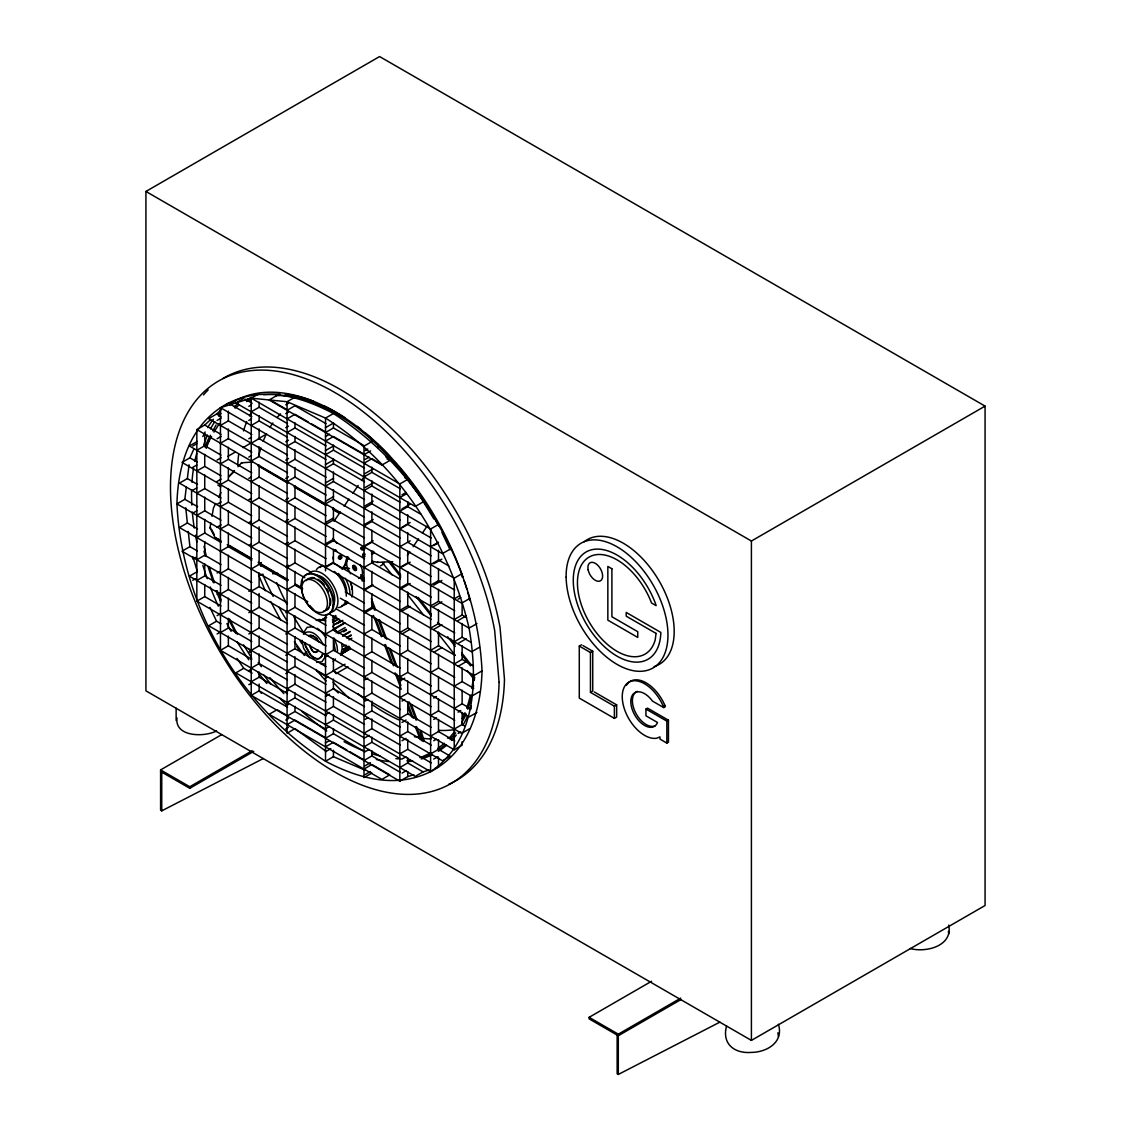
<?xml version="1.0" encoding="UTF-8"?>
<svg xmlns="http://www.w3.org/2000/svg" width="1131" height="1131" viewBox="0 0 1131 1131"><rect width="100%" height="100%" fill="white"/><g stroke="black" fill="none" stroke-linecap="round" stroke-linejoin="round"><path stroke-width="1.5" d="M325.304 653.972L324.908 657.337L321.897 661.805L316.68 662.342M304.819 577.715L176.931 503.889C177.949 463.979 190.687 422.612 228.363 403.117C263.466 385.827 300.606 396.26 333.433 413.522C419.855 469.125 477.098 568.257 482.032 670.909C481.014 710.805 468.276 752.172 430.614 771.667C395.511 788.957 358.357 778.524 325.53 761.262C239.108 705.673 181.865 606.527 176.931 503.889L184.834 499.322L186.304 487.221M479.502 647.243L471.599 651.795L179.461 483.135L187.364 478.583L189.047 464.756M341.166 557.427C341.081 553.822 338.48 559.605 341.11 557.498M221.167 541.141L215.116 537.607L209.998 527.894L210.861 522.946M212.006 516.344L213.42 508.088L215.682 503.422M341.859 568.978L344.828 564.977L347.104 556.749M342.58 568.935L345.549 564.92L347.839 556.692M216.572 730.923C204.358 737.398 174.485 737.03 176.987 717.902M778.439 1024.262C783.981 1042.542 766.549 1052.381 751.041 1052.424C734.387 1053.654 721.663 1043.899 726.569 1025.958M948.739 925.101C953.094 946.138 925.709 952.938 910.087 948.485M333.193 559.152L333.108 556.947M339.088 557.074C340.473 552.395 344.093 558.657 340.007 558.997C335.964 559.435 340.389 552.423 341.223 556.777M341.194 557.258L340.049 558.912L339.06 557.555M363.659 548.691C359.517 547.418 364.281 550.938 362.895 548.478M364.776 554.953L363.546 555.194L364.649 555.957M371.435 553.158L372.65 552.932L371.562 552.154M303.476 632.78L307.137 627.337L313.499 626.687M340.657 655.146L342.184 648.445L341.675 643.454M259.126 393.616L251.238 398.183L220.46 407.683L220.46 650.339L430.614 771.667C477.24 740.183 477.749 678.006 469.068 628.129L181.992 462.395L189.895 457.829L193.952 448.88M218.693 497.202L220.955 492.55M210.451 435.294L208.047 439.719A207.793 119.193 60.3 0 0 205.121 447.24M212.868 430.869L216.092 424.973M209.136 440.906L211.539 436.524M213.929 432.127L219.343 423.616M249.513 415.883L251.902 411.486M462.197 718.538L463.795 715.612A206.012 118.175 60.3 0 0 464.997 712.686M461.674 722.695L464.883 716.8A207.793 119.193 60.3 0 0 466.099 713.845M334.14 630.702L335.893 627.705L344.729 622.672M334.649 630.999L335.893 627.705M372.353 561.202L377.273 562.376L377.726 561.626M333.956 521.306L340.261 512.018M344.135 506.278L348.984 499.11M352.858 493.37L358.159 485.453M361.581 480.463L364.945 475.416M407.358 555.293L409.804 551.744M413.168 546.683L418.512 538.837M422.386 533.097L427.235 525.915M316.779 651.937L317.67 650.989A5.966 3.421 60.3 0 0 317.952 649.972M320.582 657.79L321.769 656.121A13.233 7.592 60.3 0 0 322.42 653.845M449.134 738.246L454.704 731.573M450.11 739.632L455.722 732.888M234.428 470.553L228.49 476.999L233.961 471.797M237.991 466.693L241.539 462.819L252.467 462.014M348.97 557.993L347.712 559.209A11.819 6.772 60.3 0 0 347.712 568.653L350.61 573.799M352.858 565.754L353.579 565.316A2.757 1.583 60.3 0 1 355.558 566.475L356.279 567.762A2.757 1.583 60.3 0 1 356.265 569.925M356.279 570.123L355.558 570.561A2.757 1.583 60.3 0 1 353.579 569.402L352.858 568.115A2.757 1.583 60.3 0 1 352.886 565.967M303.575 634.321L305.427 632.526C313.485 629.515 320.257 638.266 323.127 644.797M333.094 661.296L335.511 658.963M372.495 553.158L373.4 553.002A1.626 0.961 13.1 0 0 374.036 552.395L373.598 551.532A2.064 1.216 13.1 0 0 373.23 551.278M462.127 741.752L462.127 745.202L454.224 749.768L196.836 601.169L196.836 429.582L204.739 425.016L210.649 419.544M450.308 549.03L442.419 553.596L208.655 418.626L216.544 414.073L221.266 409.691M226.002 405.308L228.363 403.117M234.174 406.651L238.174 403.555M235.05 408.121L239.023 405.054M437.881 748.397L444.483 743.279M438.757 749.867L445.416 744.693M336.275 550.217L335.398 550.217M336.586 550.953L335.455 551.334L334.507 550.189M145.927 191.45L379.592 56.55L985.073 406.114L985.073 905.507L751.408 1040.407L145.927 690.843L145.927 191.45L751.408 541.028L985.073 406.114M243.745 398.366L235.842 402.933L415.218 506.49L423.121 501.924M217.081 420.435L221.153 418.088M248.82 406.382L251.534 404.813M220.46 425.454L228.363 420.888L251.803 434.431M197.317 441.429L189.414 445.996L461.646 603.162L469.549 598.596M277.053 395.398L269.15 399.95L381.91 465.053L389.813 460.501L386.83 458.776M251.238 411.811L259.126 407.259L287.5 423.63M192.737 446.038L196.808 443.677M196.836 450.279L204.739 445.713L220.983 455.086M217.081 438.757L221.153 436.41M248.82 420.435L251.534 418.866M294.979 397.165L287.076 401.731L251.238 398.183L251.238 695.381L399.837 781.168L407.726 776.615L413.889 774.707M285.761 404.827L288.476 403.258M220.46 443.211L228.363 438.658L251.803 452.188M251.238 425.454L259.126 420.888L287.5 437.273M287.076 410.299L294.979 405.746L326.039 423.673M192.737 467.372L196.808 465.011M285.761 413.663L288.476 412.094M248.82 438.757L251.534 437.188M196.836 470.963L204.739 466.41L220.983 475.783M287.076 418.866L294.979 414.314L308.282 421.99M217.081 460.091L221.153 457.744M227.727 456.443L235.375 452.032M243.024 447.622L250.672 443.196M258.32 438.786L265.969 434.375M251.238 443.211L259.126 438.658L287.5 455.03M220.46 463.908L228.363 459.342L251.803 472.885M285.761 427.716L288.476 426.147M287.076 432.509L294.979 427.942L326.039 445.883M248.82 457.08L251.534 455.51M192.737 490.26L196.808 487.899M251.238 460.981L259.126 456.429L287.5 472.8M333.433 413.522L325.53 418.088L287.076 401.731L287.076 733.213L294.979 728.647L326.308 751.507M196.836 493.173L204.739 488.606L220.983 497.979M217.081 481.424L221.153 479.063M285.761 441.769L288.476 440.199M220.46 484.605L228.363 480.039L251.803 493.583M287.076 446.137L294.979 441.585L326.039 459.511M325.417 427.716L333.56 423.008L333.433 427.942L364.493 445.883M325.53 432.509L333.433 427.942M248.82 478.413L251.534 476.844M192.737 513.149L196.808 510.802M325.417 436.552L329.489 434.205M285.761 460.091L288.476 458.522M251.238 481.679L259.126 477.112L287.5 493.498M196.836 515.383L204.739 510.816L220.983 520.189M325.53 441.076L333.433 436.509L363.023 453.602M217.081 504.313L221.153 501.966M287.076 463.908L294.979 459.342L326.039 477.282M197.501 528.841L187.364 522.989L179.461 527.555L307.788 601.635M220.46 506.801L228.363 502.249L251.803 515.778M325.417 450.605L333.56 445.911M325.53 454.704L333.433 450.152L364.493 468.078M248.82 499.732L251.534 498.177M285.761 478.413L288.476 476.844M251.238 502.362L259.126 497.81L287.5 514.195M287.076 481.679L294.979 477.112L326.039 495.053M196.836 537.578L204.739 533.026L220.983 542.399M217.081 527.202L221.153 524.855M325.417 464.657L333.56 459.964M197.317 550.938L189.895 546.655L181.992 551.221L469.068 716.955L476.971 712.389M220.46 529.011L228.363 524.445L251.803 537.988M325.53 468.347L333.433 463.781L364.493 481.721M371.887 441.585L363.998 446.137L363.998 777.619L371.887 773.053M365.059 450.605L367.773 449.035M285.761 499.732L288.476 498.177M363.998 454.704L370.572 450.916M248.82 522.635L251.534 521.066M287.076 502.362L294.979 497.81L326.039 515.736M251.238 524.572L259.126 520.02L287.5 536.391M192.737 558.926L195.451 557.371M365.059 459.44L369.13 457.094M325.417 482.979L333.56 478.272M196.836 559.788L204.739 555.222L220.983 564.595M363.998 463.286L371.887 458.719L382.349 464.756M325.53 486.118L333.433 481.552L364.493 499.492M220.46 551.221L228.363 546.655L251.803 560.198M365.059 473.493L373.202 468.8M285.761 521.066L288.476 519.497M363.998 476.914L371.887 472.348L400.261 488.733M287.076 523.059L294.979 518.493L326.039 536.433M248.82 545.524L251.534 543.954M325.417 501.302L333.56 496.594M192.737 580.26L195.451 578.69M251.238 546.782L259.126 542.216L287.5 558.601M325.53 503.875L333.433 499.322L364.493 517.249M196.836 580.472L204.739 575.919L220.983 585.293M217.081 572.993L219.796 571.424M365.059 487.56L373.202 482.852M220.46 573.417L228.363 568.865L251.803 582.394M363.998 490.543L371.887 485.991L400.261 502.376M285.761 543.969L288.476 542.399M325.417 522.635L333.56 517.927M287.076 545.269L294.979 540.703L326.039 558.643M325.53 524.572L333.433 520.006L364.493 537.946M251.238 568.978L259.126 564.426L287.5 580.797M196.836 601.169L204.739 596.603L220.983 605.99M251.238 398.183L399.837 483.969L407.726 479.417L404.742 477.692M365.059 505.868L373.202 501.174M363.998 508.314L371.887 503.762L400.261 520.133M217.081 594.326L219.796 592.757M220.46 594.114L228.363 589.548L251.803 603.092M402.014 494.827L406.086 492.48M399.837 497.612L406.411 493.809M285.761 566.857L288.476 565.288M325.417 543.969L333.56 539.261M287.076 567.465L294.979 562.913L311.237 572.3M325.53 545.269L333.433 540.703L364.493 558.643M248.82 591.301L251.534 589.732M365.059 524.19L373.202 519.482M251.238 591.188L259.126 586.621L287.5 603.007M363.998 526.085L371.887 521.518L400.261 537.904M217.081 615.646L221.153 613.299M402.014 508.879L410.157 504.186M220.46 614.797L228.363 610.245L251.803 623.775M399.837 511.24L407.726 506.674L420.916 514.294M220.983 623.746L216.544 621.202L208.655 625.754L442.419 760.725L450.308 756.158L438.503 749.344L430.614 753.896M325.417 566.857L333.56 562.149M287.076 589.675L294.979 585.109L302.373 589.378M325.53 567.465L333.433 562.913L364.493 580.839M248.82 612.634L251.534 611.065M365.059 545.524L373.202 540.816M251.238 611.885L259.126 607.319L287.5 623.704M363.998 546.782L371.887 542.216L400.261 558.601M217.081 633.968L221.153 631.621M402.014 527.202L410.157 522.508M220.46 632.568L228.363 628.016L251.803 641.546M399.837 529.011L407.726 524.445L431.18 537.988M220.46 650.339L228.363 645.787L251.803 659.316M248.82 633.968L259.126 628.016L287.5 644.387M285.761 612.634L294.979 607.319L326.039 625.259M363.998 567.465L373.202 562.149M399.837 546.782L410.157 540.816M220.46 407.683L430.614 529.011L438.503 524.445M251.238 650.339L259.126 645.787L287.5 662.158M430.614 546.782L438.503 542.216M248.82 652.29L251.534 650.721M433.739 545.524L437.81 543.177M287.076 632.568L294.979 628.016L326.039 645.942M399.837 567.465L407.726 562.913L431.18 576.442M285.761 633.968L288.476 632.399M402.014 566.857L410.157 562.149M363.998 589.675L371.887 585.109L400.261 601.494M365.059 589.746L373.202 585.038M252.142 673.143L243.745 668.294L235.842 672.86L415.218 776.417L423.121 771.865L429.271 769.957M251.238 668.11L259.126 663.544L287.5 679.929M430.614 564.539L438.503 559.986L448.837 565.952M248.82 670.612L251.534 669.043M433.739 563.832L441.882 559.138M287.076 653.266L294.979 648.699L326.039 666.64M399.837 588.162L407.726 583.596L431.18 597.14M285.761 655.301L288.476 653.732M402.014 588.191L410.157 583.483M325.53 634.081L343.767 623.803M363.998 611.885L371.887 607.319L400.261 623.704M365.059 612.634L373.202 607.941M251.238 681.739L259.126 677.186L287.5 693.557M248.82 684.665L251.534 683.096M430.614 585.236L438.503 580.684L454.747 590.057M433.739 585.165L441.882 580.472M287.076 671.036L294.979 666.47L326.039 684.411M285.761 673.624L288.476 672.054M251.238 695.381L259.126 690.815L287.5 707.2M196.836 429.582L454.224 578.181L462.127 573.615L462.127 577.064M399.837 610.372L407.726 605.806L431.18 619.35M325.53 654.778L333.433 650.212L364.493 668.152M402.014 611.079L410.157 606.372M363.998 634.081L371.887 629.529L400.261 645.9M325.417 656.857L328.131 655.287M287.076 688.807L294.979 684.241L326.039 702.181M430.614 605.933L438.503 601.367L454.747 610.74M285.761 691.932L288.476 690.377M433.739 606.499L441.882 601.805M454.224 598.865L459.483 595.825M263.339 758.533L161.747 810.856L160.588 810.192L160.588 769.914L221.506 734.74M325.53 675.461L333.433 670.909L364.493 688.836M399.837 632.568L407.726 628.016L431.18 641.546M458.083 599.232L460.798 597.663M325.417 678.19L328.131 676.621M402.014 633.968L410.157 629.26M363.998 656.291L371.887 651.725L400.261 668.11M287.076 702.436L294.979 697.869L326.039 715.81M285.761 705.998L288.476 704.429M430.614 628.129L438.503 623.577L454.747 632.95M433.739 629.387L441.882 624.694M325.53 693.232L333.433 688.68L364.493 706.606M287.076 716.064L294.979 711.512L326.039 729.438M454.224 619.562L462.127 615.01L466.58 617.568M325.417 696.512L329.489 694.165M285.761 720.051L288.476 718.482M458.083 620.551L466.226 615.858M399.837 654.778L407.726 650.212L431.18 663.756M363.998 676.988L371.887 672.422L400.261 688.807M287.076 724.646L294.979 720.079L324.555 737.158M365.059 679.745L367.773 678.19M285.761 728.887L288.476 727.318M160.588 769.914L189.768 786.752L252.213 750.701M160.588 771.455L189.768 788.307L253.726 751.38M325.53 711.003L333.433 706.451L364.493 724.377M430.614 650.339L438.503 645.773L454.747 655.146M476.971 623.577L469.068 628.129C449.219 543.785 399.554 464.784 325.53 418.088L325.53 570.886M325.417 714.834L329.489 712.473M433.739 652.29L441.882 647.582M454.224 641.772L462.127 637.205L470.807 642.224M363.998 697.671L371.887 693.119L400.261 709.49M399.837 676.974L407.726 672.422L431.18 685.952M458.083 643.454L466.226 638.746M365.059 701.079L367.773 699.524M402.014 679.745L404.728 678.19M325.53 724.646L333.433 720.079L364.493 738.02M325.417 728.887L329.489 726.54M430.614 672.549L438.503 667.983L454.747 677.356M363.998 715.442L371.887 710.876L400.261 727.261M325.53 738.274L333.433 733.708L364.493 751.648M454.224 663.968L462.127 659.415L473.493 665.975M399.837 697.671L407.726 693.119L431.18 706.649M365.059 719.401L367.773 717.832M325.417 742.94L329.489 740.593M458.083 666.343L466.226 661.635M402.014 701.079L404.728 699.509M325.53 746.842L333.433 742.289L346.75 749.966M325.417 751.776L330.846 748.637M363.998 733.213L371.887 728.647L400.261 745.032M430.614 694.745L438.503 690.193L454.747 699.566M365.059 737.723L369.13 735.362M433.739 698.067L436.453 696.498M454.224 686.178L462.127 681.611L473.705 688.312M365.483 770.338L333.433 756.696L325.53 761.262L325.53 615.292M399.837 718.369L407.726 713.802L431.18 727.346M482.032 670.909L474.129 675.461L340.332 598.214M402.014 722.412L406.086 720.065M363.998 746.842L371.887 742.289L400.261 758.661M365.059 751.776L369.13 749.429M430.614 715.442L438.503 710.876L454.747 720.249M399.837 736.14L407.726 731.573L431.18 745.117M479.502 691.649L471.599 696.215L328.485 613.582M433.739 719.401L436.453 717.832M363.998 760.484L371.887 755.918L400.261 772.303M454.224 708.388L462.127 703.821L471.033 708.967M402.014 740.734L406.086 738.387M365.059 765.828L370.487 762.704M458.083 712.12L460.798 710.565M363.998 769.052L371.887 764.485L389.813 774.834L381.91 779.4L269.15 714.297L277.053 709.731L286.016 714.905M594.227 691.918L616.664 704.882L616.664 717.068L614.402 718.383L579.284 698.096L579.284 646.07L581.546 644.769M399.837 753.896L407.726 749.344L431.18 762.874M430.614 736.14L438.503 731.573L454.747 740.946M365.059 774.664L370.487 771.54M402.014 759.057L406.086 756.696M433.739 740.734L436.453 739.165M454.224 729.071L462.127 724.519L465.095 726.229M590.453 652.53L592.729 651.216L592.729 691.055L590.453 692.37L590.453 652.53L579.284 646.07M458.083 733.453L460.798 731.884M399.837 767.539L407.726 762.973L423.121 771.865M469.549 728.802L461.646 733.355L189.414 576.188L197.317 571.636L192.864 556.65M402.014 773.109L406.086 770.762M433.739 759.057L437.81 756.696M590.453 692.37L614.402 706.196L616.664 704.882M664.901 705.447L665.297 706.677L663.713 707.582L652.46 701.093A19.467 11.239 60 0 0 632.653 694.731A19.467 11.239 60 0 0 638.732 720.588A19.467 11.239 60 0 0 657.493 722.483L645.942 715.796L645.942 709.052L647.526 708.133L668.449 720.221L668.449 742.162L666.852 743.081L659.981 739.108L659.981 736.889L656.673 738.232A31.583 18.237 60 0 1 625.811 712.7A31.583 18.237 60 0 1 632.455 680.904A31.583 18.237 60 0 1 663.317 706.366M645.942 709.052L666.852 721.126L668.449 720.221M680.749 999.677L618.304 1035.727L589.124 1018.875L589.124 1017.32L651.569 981.27M589.124 1017.32L618.304 1034.172L680.749 998.122M258.349 564.256L261.388 562.517M326.138 617.13L322.222 619.944M320.144 620.707L324.555 618.205M321.614 620.481L326.633 617.427M332.924 617.201L335.865 615.533M333.348 618.77L336.289 617.102M332.387 619.915L336.798 617.399M332.556 622.05L338.438 618.699M333.065 622.347L338.947 618.996M340.855 620.862L333.489 625.061L342.82 620.325M337.278 623.619L340.332 621.88M335.964 632.795L345.139 627.564M338.466 633.572L346.128 629.218M303.688 653.902L306.685 652.191M343.527 631.833L346.595 630.094M342.651 635.58L350.002 631.381M342.651 636.173L350.002 631.989M346.722 637.432L351.133 634.915M346.722 638.025L351.133 635.509M348.899 639.877L351.84 638.195M346.27 645.207L343.329 646.282M347.429 646.451L343.018 649.562L348.899 646.211M349.663 647.229L342.311 652.022L349.663 647.823M350.002 648.586L341.18 654.227L350.002 649.194M333.037 671.065L345.012 664.236M336.034 673.638L347.995 666.809M317.132 651.739L315.125 652.431A5.542 3.181 60.3 0 1 312.071 650.579L309.951 646.734A5.966 3.421 60.3 0 1 309.696 645.377M617.144 1035.049L617.144 1073.771L618.304 1074.45L719.896 1022.127M245.766 400.049L251.845 397.25M246.544 401.576L251.068 399.497M421.863 757.021L430.897 752.85M361.906 580.783L363.758 580.613M364.239 588.997L365.228 588.544M371.321 598.568L372.495 601.508L371.505 601.961L374.601 610.16M381.401 636.739L374.587 618.699L375.577 618.261L382.391 636.301M420.35 739.787L419.149 736.79L420.138 736.338L416.42 726.498M380.426 565.938L383.324 564.185A11.819 6.772 60.3 0 0 384.116 562.376M358.527 578.422L361.425 576.669A11.819 6.772 60.3 0 0 361.425 567.225L360.167 564.539M316.256 620.467L319.409 619.42L325.686 620.877M435.435 768.062L438.503 767.115L438.503 757.417M263.608 394.761L280.007 393.998M447.48 738.091L450.817 737.384M407.033 760.541L410.369 759.834M260.724 566.122L264.187 565.769M259.748 574.661L263.212 574.308M258.759 575.227L262.222 574.873M272.628 573.785L277.816 573.247M308.41 635.594L310.771 635.24A12.3 7.055 60.3 0 1 317.542 639.354M316.383 652.163L315.464 652.234A5.542 3.181 60.3 0 1 313.414 651.315M319.267 658.525L317.246 658.68A12.3 7.055 60.3 0 1 310.474 654.566L305.78 645.999A13.233 7.592 60.3 0 1 305.214 643.002M241.539 462.819L242.274 462.763M209.998 527.894L210.734 527.852M215.116 537.607L220.375 540.194M344.828 564.977L345.549 564.92M377.273 562.376L392.726 561.697M336.557 551.278L335.228 550.147M275.639 395.596L283.725 395.567M364.578 553.54L363.715 553.61A1.626 0.961 13.1 0 0 363.079 554.232L363.532 555.095M364.762 554.091L364.097 554.727M431.222 738.84L427.985 738.84A191.704 109.961 60.3 0 1 422.952 738.274M320.836 663.643L324.258 663.954M341.534 567.748L349.55 568.525M342.41 567.96L348.829 568.582M371.378 551.603L371.859 551.674A2.064 1.216 13.1 0 1 373.131 552.281L373.583 553.144A1.626 0.961 13.1 0 1 372.947 553.752L371.604 553.752M364.606 554.36L363.263 554.36A1.626 0.961 13.1 0 0 362.627 554.982L363.065 555.844M364.818 556.523L364.338 556.438A2.064 1.216 13.1 0 1 363.065 555.844M385.869 457.037L390.775 457.815M362.754 548.62L362.302 547.729L363.758 547.955M269.588 399.653L286.016 409.139M311.237 423.701L326.039 432.24M245.144 399.172L252.142 403.216M229.819 403.965L251.803 416.66M216.544 414.073L220.983 416.632M204.739 425.016L220.983 434.389M431.18 555.759L407.726 542.216L407.726 532.531M582.946 645.575L592.729 651.216M189.895 457.829L197.317 462.127M400.261 579.284L371.887 562.913L371.887 550.839M217.831 485.072L220.87 486.825M187.364 478.583L197.501 484.436M184.834 499.322L197.628 506.716M345.266 591.951L364.493 603.049M336.388 609.029L364.493 625.259M364.493 647.455L333.433 629.529L333.433 615.858M349.705 751.677L364.493 760.216M258.504 465.548L287.189 482.329M294.753 486.74L326.463 505.288M332.5 508.823L340.049 513.234M257.769 465.604L287.981 483.262M294.018 486.797L325.728 505.345M333.292 509.756L339.328 513.29M353.579 567.366L355.558 568.511M229.437 545.495L252.086 558.742M258.137 562.277L288.334 579.949M295.884 584.359L301.935 587.894M227.204 544.675L251.365 558.799M258.914 563.21L287.613 579.991M295.163 584.416L302.712 588.827M316.807 671.036L325.615 676.182M317.161 628.256L319.606 630.066M261.515 693.345L259.126 690.815L259.126 684.001M364.719 548.026L364.465 547.743A2.064 1.216 13.1 0 0 363.192 547.135L361.849 547.135A1.626 0.961 13.1 0 0 361.213 547.743L361.666 548.606M332.768 626.334L337.745 633.035M320.836 630.971L326.209 637.601M309.71 657.804L303.575 648.204L302.019 640.344M395.101 462.579C412.179 481.905 426.854 503.408 438.757 526.283M316.044 669.58L322.505 677.158A191.704 109.961 60.3 0 0 326.081 680.975M270.79 684.099L263.565 674.783M332.924 538.512L337.01 543.417M389.813 561.301L400.699 575.17M418.131 597.366L431.194 614.006M437.725 622.333L439.917 625.104M450.802 638.973L455.157 644.514M461.688 652.841L471.5 665.325M388.81 561.867L400.798 577.121M416.038 596.546L431.293 615.957M447.636 636.767L455.256 646.465M461.787 654.792L470.51 665.89M382.32 562.489L392.118 574.972M407.372 594.383L423.701 615.193M437.867 633.219L455.298 655.415M467.273 670.669L473.804 678.996M319.182 642.125L317.203 639.552A12.3 7.055 60.3 0 0 310.431 635.438M312.425 650.382L310.813 647.907M294.343 641.63L304.338 655.443M296.675 646.55L299.701 650.721M237.015 658.44L243.745 668.294M433.922 519.03L420.364 496.919L405.379 476.208L389.205 457.249A191.704 109.961 60.3 0 0 283.725 395.553M280.502 619.816L270.662 601.522M243.533 644.854L251.662 658.115M339.116 557.767C341.788 558.926 339.328 553.936 339.06 557.866M211.455 529.237L214.381 534.779M441.952 532.503L450.11 549.807M229.508 618.996L237.425 634.406M228.589 619.35L235.771 633.346M209.914 607.361L216.544 621.202M334.309 638.252L337.038 646.098L337.547 651.088M258.561 574.873L265.234 590.693M217.11 590.651L221.125 600.137M216.092 590.75L220.799 601.918M363.814 588.643L364.507 590.34L363.942 588.883M420.138 736.338L421.934 740.833M362.726 575.665L364.012 578.916M361.75 576.103L363.673 580.981M372.495 601.508L375.591 609.708M379.309 619.548L386.731 639.227M390.449 649.067L397.25 667.12M411.486 704.839L417.056 719.599L416.067 720.037L409.252 701.998M378.32 620L385.12 638.04M388.838 647.879L395.638 665.919M399.356 675.758L401.208 680.678M385.487 644.5L393.531 665.82M396.613 674.019L400.954 685.499M407.754 703.539L413.324 718.298M384.498 644.939L391.298 662.978M395.016 672.832L401.194 689.231M408.008 707.271L411.712 717.111M415.43 726.95L419.149 736.79M362.245 575.736L363.871 580.217M360.704 574.689L362.881 580.67M373.428 615.448L374.587 618.699M209.136 566.702L214.452 582.663M208.047 566.603L213.406 582.705M663.317 706.366L663.713 707.582M333.588 641.531L335.483 651.088M948.4 931.35L948.739 933.923M777.93 1032.759L778.439 1036.604M185.738 507.777L187.364 522.989M188.269 531.443L189.895 546.655M751.408 541.028L751.408 1040.407M666.852 721.126L666.852 743.081M618.304 1034.172L618.304 1074.45M614.402 706.196L614.402 718.383M462.127 602.936L462.127 615.01M462.127 623.549L462.127 637.205M462.127 645.744L462.127 659.415M462.127 667.954L462.127 681.611M462.127 690.164L462.127 703.821M462.127 712.445L462.127 724.519M454.224 578.181L454.224 749.768M438.503 550.288L438.503 559.986M438.503 568.61L438.503 580.684M438.503 589.293L438.503 601.367M438.503 609.906L438.503 623.577M438.503 632.116L438.503 645.773M438.503 654.326L438.503 667.983M438.503 676.522L438.503 690.193M438.503 698.817L438.503 710.876M438.503 719.5L438.503 731.573M438.503 739.646L438.503 749.344M430.614 529.011L430.614 771.667M407.726 501.57L407.726 506.674M407.726 514.761L407.726 524.445M407.726 550.839L407.726 562.913M407.726 571.537L407.726 583.596M407.726 592.135L407.726 605.806M407.726 614.345L407.726 628.016M407.726 636.555L407.726 650.212M407.726 658.751L407.726 672.422M407.726 681.046L407.726 693.119M407.726 701.729L407.726 713.802M407.726 721.875L407.726 731.573M407.726 739.646L407.726 749.344M407.726 757.869L407.726 762.973M407.726 771.498L407.726 776.615M399.837 483.969L399.837 781.168M377.952 444.214L377.952 447.749M371.887 467.244L371.887 472.348M371.887 480.873L371.887 485.991M371.887 494.063L371.887 503.762M371.887 511.834L371.887 521.518M371.887 530.142L371.887 542.216M371.887 571.452L371.887 585.109M371.887 593.648L371.887 607.319M371.887 615.858L371.887 629.529M371.887 638.068L371.887 651.725M371.887 660.348L371.887 672.422M371.887 681.046L371.887 693.119M371.887 701.192L371.887 710.876M371.887 718.963L371.887 728.647M371.887 737.172L371.887 742.289M371.887 750.8L371.887 755.918M371.491 438.672L371.491 442.193M354.569 566.758L354.569 569.119M333.433 445.034L333.433 450.152M333.433 458.677L333.433 463.781M333.433 471.853L333.433 481.552M333.433 489.624L333.433 499.322M333.433 507.946L333.433 520.006M333.433 528.629L333.433 540.703M333.433 549.242L333.433 562.913M333.433 638.153L333.433 650.212M333.433 658.836L333.433 670.909M333.433 678.982L333.433 688.68M333.433 696.753L333.433 706.451M333.433 714.962L333.433 720.079M333.433 728.604L333.433 733.708M333.433 750.291L333.433 756.696M294.979 422.838L294.979 427.942M294.979 436.467L294.979 441.585M294.979 449.657L294.979 459.342M294.979 467.428L294.979 477.112M294.979 485.736L294.979 497.81M294.979 506.434L294.979 518.493M294.979 527.046L294.979 540.703M294.979 549.242L294.979 562.913M294.979 571.452L294.979 585.109M294.979 593.662L294.979 607.319M294.979 615.943L294.979 628.016M294.979 636.64L294.979 648.699M294.979 656.786L294.979 666.47M294.979 674.543L294.979 684.241M294.979 692.766L294.979 697.869M294.979 706.394L294.979 711.512M259.126 402.141L259.126 407.259M259.126 415.77L259.126 420.888M259.126 428.96L259.126 438.658M259.126 446.731L259.126 456.429M259.126 465.039L259.126 477.112M259.126 485.736L259.126 497.81M259.126 506.349L259.126 520.02M259.126 526.848L259.126 542.216M259.126 550.755L259.126 564.426M259.126 572.965L259.126 586.621M259.126 593.521L259.126 607.319M259.126 615.943L259.126 628.016M259.126 636.089L259.126 645.787M259.126 653.859L259.126 663.544M259.126 672.068L259.126 677.186M228.363 411.189L228.363 420.888M228.363 428.96L228.363 438.658M228.363 447.282L228.363 459.342M228.363 467.965L228.363 480.039M228.363 488.578L228.363 502.249M228.363 510.788L228.363 524.445M228.363 532.984L228.363 546.655M228.363 555.194L228.363 568.865M228.363 577.474L228.363 589.548M228.363 598.172L228.363 610.245M228.363 618.318L228.363 628.016M228.363 636.089L228.363 645.787M204.739 433.64L204.739 445.713M204.739 454.337L204.739 466.41M204.739 474.949L204.739 488.606M204.739 497.145L204.739 510.816M204.739 519.355L204.739 533.026M204.739 541.565L204.739 555.222M204.739 563.846L204.739 575.919M204.739 584.543L204.739 596.603M189.768 786.752L189.768 788.307M176.139 708.176L176.139 720.504M161.747 772.134L161.747 810.856M348.942 698.096A232.421 134.179 60 0 1 333.051 682.092M302.062 643.836A232.421 134.179 60 0 1 300.068 641.008M286.779 620.58A232.421 134.179 60 0 1 278.947 607.107M273.221 596.461A232.421 134.179 60 0 1 263.424 576.146M448.639 784.348A232.421 134.179 60 0 0 504.468 679.236L500.043 627.408A232.421 134.179 60 0 0 384.158 421.693A232.421 134.179 60 0 0 222.878 378.532M203.481 394.917A232.421 134.179 60 0 1 208.189 389.898M454.832 729.566A183.491 105.932 60 0 1 438.984 730.372M398.72 719.839A183.491 105.932 60 0 1 372.156 704.585M364.861 699.283A183.491 105.932 60 0 1 358.216 694.038M336.105 673.426A183.491 105.932 60 0 1 333.617 670.782M303.49 632.356A183.491 105.932 60 0 1 293.579 616.367M286.935 604.293A183.491 105.932 60 0 1 276.6 582.55M258.603 456.528A183.491 105.932 60 0 1 260.908 447.834M263.184 441.274A183.491 105.932 60 0 1 266.52 433.668M269.97 427.391A183.491 105.932 60 0 1 272.868 422.98M277.109 417.551A183.491 105.932 60 0 1 280.559 413.861M432.452 754.603A202.619 116.988 60 0 1 421.255 759M412.688 760.979A202.619 116.988 60 0 1 407.386 761.7M388.739 761.559A202.619 116.988 60 0 1 376.326 759.467M286.963 705.447A202.619 116.988 60 0 1 279.682 698.011M266.817 683.492A202.619 116.988 60 0 1 258.094 672.563M248.82 659.811A202.619 116.988 60 0 1 237.27 641.998M231.092 631.381A202.619 116.988 60 0 1 226.893 623.633M218.325 606.188A202.619 116.988 60 0 1 210.253 586.961M207.213 578.662A202.619 116.988 60 0 1 202.831 565.274M196.851 542.06A202.619 116.988 60 0 1 195.493 535.217M194.263 528.021A202.619 116.988 60 0 1 192.327 512.018M191.846 505.062A202.619 116.988 60 0 1 191.62 489.596M191.959 482.287A202.619 116.988 60 0 1 193.542 468.177M194.772 461.462A202.619 116.988 60 0 1 196.695 453.489M202.845 436.594A202.619 116.988 60 0 1 205.149 431.957M207.652 427.56A202.619 116.988 60 0 1 213.391 419.262M218.014 413.918A202.619 116.988 60 0 1 220.488 411.444M231.318 403.004A202.619 116.988 60 0 1 463.031 577.319M464.162 580.655A202.619 116.988 60 0 1 466.82 589.039M467.81 592.39A202.619 116.988 60 0 1 470.1 600.731M471.373 706.097A202.619 116.988 60 0 1 470.185 709.519M467.541 716.135A202.619 116.988 60 0 1 462.862 725.324M456.26 735.065A202.619 116.988 60 0 1 451.637 740.395M446.589 745.202A202.619 116.988 60 0 1 438.333 751.309M431.547 754.25A202.619 116.988 60 0 1 419.799 757.572M401.01 758.958A202.619 116.988 60 0 1 395.85 758.632M379.903 755.946A202.619 116.988 60 0 1 371.604 753.599M365.2 751.394A202.619 116.988 60 0 1 344.064 741.667M326.746 731.008A202.619 116.988 60 0 1 302.161 711.597M283.853 693.642A202.619 116.988 60 0 1 269.927 677.653M261.374 666.696A202.619 116.988 60 0 1 258.264 662.469M251.195 652.333A202.619 116.988 60 0 1 249.244 649.378M203.651 445.119A202.619 116.988 60 0 1 207.496 435.082M210.522 428.861A202.619 116.988 60 0 1 214.777 421.679M218.764 416.151A202.619 116.988 60 0 1 221.012 413.423M229.763 404.912A202.619 116.988 60 0 1 235.262 400.826M584.204 541.763A72.002 41.564 60 0 1 660.08 582.621A72.002 41.564 60 0 1 654.128 666.569M654.976 725.932A19.467 11.239 60 0 1 635.594 712.742A19.467 11.239 60 0 1 637.319 691.352M626.291 685.4A31.583 18.237 60 0 1 664.901 705.447M313.711 609.595A22.691 13.091 60 0 1 309.852 605.509M301.892 583.271A22.691 13.091 60 0 1 302.373 580.359M303.97 576.824A22.691 13.091 60 0 1 329.206 587.555A22.691 13.091 60 0 1 325.884 614.769M306.02 580.698A18.153 10.476 60 0 1 326.209 589.279A18.153 10.476 60 0 1 323.551 611.065M338.31 573.431A18.153 10.476 60 0 1 346.765 592.234M350.723 582.295A18.153 10.476 60 0 1 351.925 589.265M311.449 577.559A18.153 10.476 60 0 1 314.545 577.87M317.868 579.284A18.153 10.476 60 0 1 324.286 584.967M326.944 588.855A18.153 10.476 60 0 1 328.386 591.669M330.506 598.822A18.153 10.476 60 0 1 330.266 605.099M328.98 607.927A18.153 10.476 60 0 1 326.944 609.821M315.464 575.241A18.153 10.476 60 0 1 330.959 586.537A18.153 10.476 60 0 1 332.995 605.608M307.985 574.506A22.691 13.091 60 0 1 333.221 585.236A22.691 13.091 60 0 1 329.899 612.451M316.383 569.656A22.691 13.091 60 0 1 324.795 566.362M334.423 571.438A22.691 13.091 60 0 1 346.312 596.193M345.775 600.674A22.691 13.091 60 0 1 338.296 607.601M320.031 567.55A22.691 13.091 60 0 1 322.589 565.189M345.266 578.28A22.691 13.091 60 0 1 349.96 594.086M347.811 602.116A22.691 13.091 60 0 1 341.944 605.495M333.687 563.507A22.691 13.091 60 0 1 340.629 567.861M350.37 582.112A22.691 13.091 60 0 1 351.967 597.097M347.825 603.007A22.691 13.091 60 0 1 344.503 604.025M205.276 556.282A207.793 119.193 60.3 0 1 204.032 551.15M474.638 677.116A207.793 119.193 60.3 0 1 474.271 680.48M473.606 685.457A207.793 119.193 60.3 0 1 473.083 688.708M471.825 695.056A207.793 119.193 60.3 0 1 467.81 709.278M284.941 394.139A193.359 110.923 60.3 0 1 313.414 401.279M324.343 406.015A193.359 110.923 60.3 0 1 344.856 417.678M357.184 426.429A193.359 110.923 60.3 0 1 361.029 429.441M364.861 432.565A193.359 110.923 60.3 0 1 389.672 456.189M419.559 737.723A191.704 109.961 60.3 0 1 414.384 736.649M338.325 692.935A191.704 109.961 60.3 0 1 333.391 688.298M237.722 464.997A206.012 118.175 60.3 0 1 238.613 454.803M243.49 430.939A206.012 118.175 60.3 0 1 246.714 421.736M473.606 674.571A206.012 118.175 60.3 0 1 471.783 688.482M470.383 695.325A206.012 118.175 60.3 0 1 466.693 708.162M206.393 556.48A206.012 118.175 60.3 0 1 204.047 546.315M206.238 448.357A206.012 118.175 60.3 0 1 209.15 440.92M362.457 549.072A2.064 1.216 13.1 0 0 362.924 549.214L364.267 549.214A1.626 0.961 13.1 0 0 364.592 549.058M304.875 643.2A13.233 7.592 60.3 0 0 305.427 646.197L310.12 654.764A12.3 7.055 60.3 0 0 316.892 658.878L318.914 658.723L322.123 655.923A13.233 7.592 60.3 0 0 322.759 653.647M310.304 646.536A5.966 3.421 60.3 0 1 310.05 645.179M317.599 650.169A5.966 3.421 60.3 0 1 317.316 651.187M656.051 633.402L655.202 639.92A56.027 32.347 60 0 1 596.914 633.374A56.027 32.347 60 0 1 589.322 556.947A56.027 32.347 60 0 1 651.555 603.007L656.065 605.622L655.598 603.912A61.922 35.754 60 0 0 584.388 553.087A61.922 35.754 60 0 0 600.844 643.214A61.922 35.754 60 0 0 660.829 632.427L626.206 612.437L626.206 616.169L656.051 633.402M421.085 730.895L420.096 731.333L423.206 741.484L424.196 741.045L421.085 730.895M361.793 547.8L361.383 547.885A1.626 0.961 13.1 0 0 360.747 548.493L361.199 549.355A2.064 1.216 13.1 0 0 362.457 549.963L363.814 549.963A1.626 0.961 13.1 0 0 364.436 549.341L363.998 548.478A2.064 1.216 13.1 0 0 362.726 547.885L361.793 547.8M611.899 568.766L607.842 566.419L607.842 620.156L637.743 637.417L637.743 631.678L611.899 616.763L611.899 568.766M499.096 682.332L494.671 630.504A232.421 134.179 60 0 0 232.703 374.615A232.421 134.179 60 0 0 261.289 709.505A232.421 134.179 60 0 0 499.096 682.332M566.136 577.107A72.002 41.564 60 0 0 643.171 671.135A72.002 41.564 60 0 0 641.828 568.554A72.002 41.564 60 0 0 566.136 577.107M588.148 569.883A10.405 6.008 60 0 0 600.462 580.811A10.405 6.008 60 0 0 597.168 564.694A10.405 6.008 60 0 0 588.148 569.883M301.1 585.264A22.691 13.091 60 0 0 325.163 615.193A22.691 13.091 60 0 0 325.163 583.115A22.691 13.091 60 0 0 301.1 585.264M301.751 588.587A18.153 10.476 60 0 0 321.006 612.535A18.153 10.476 60 0 0 321.006 586.862A18.153 10.476 60 0 0 301.751 588.587"/></g></svg>
